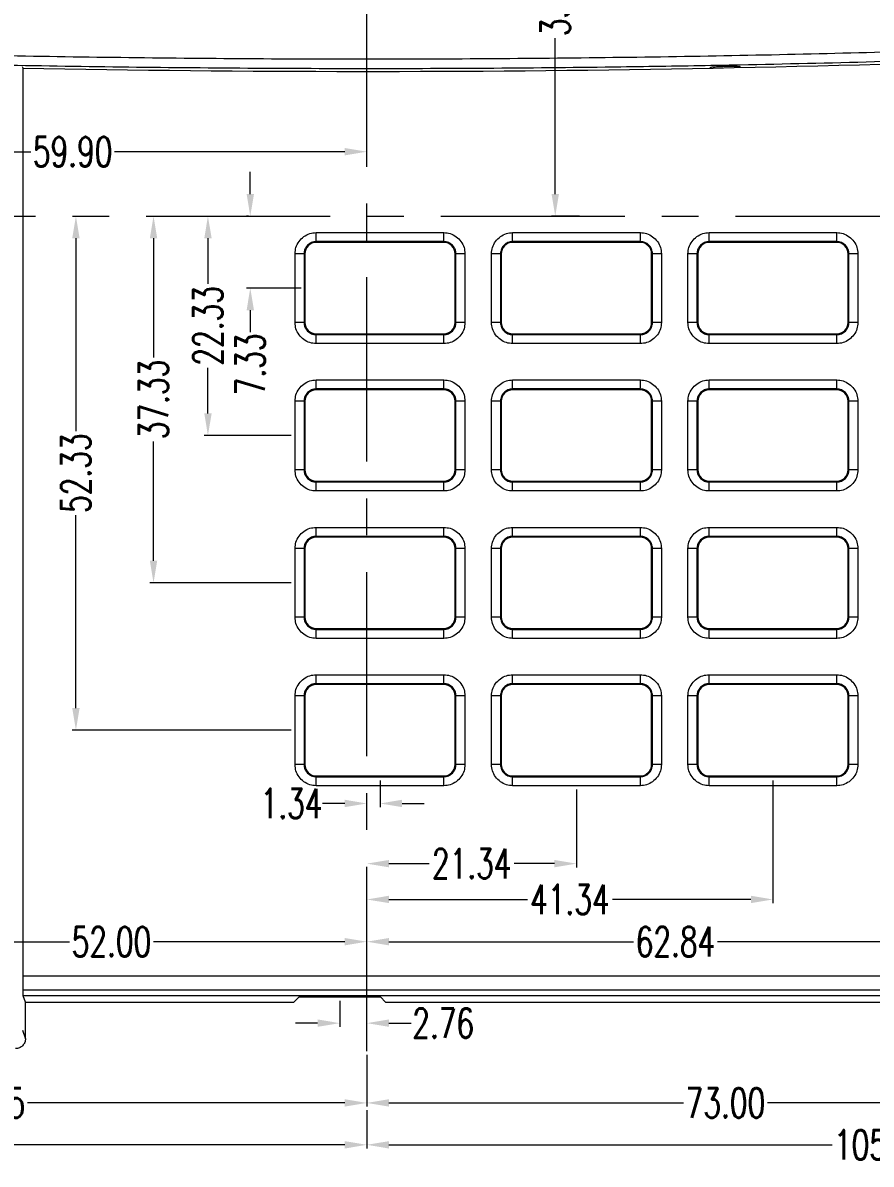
# Model space of a CAD drawing. Header units: millimetres. Extents: x 8061 to 9633, y -505 to -163.
# Drawn here: x 9485.3 to 9571.7, y -432.8 to -316.6 of the extents above; entities that cross this region are included whole.
import ezdxf

# ---------------------------------------------------------------- set-up
doc = ezdxf.new("R2010")
doc.units = ezdxf.units.MM
doc.linetypes.add('CENTER', pattern=[0.6, 0.375, -0.075, 0.075, -0.075])
doc.layers.get('Defpoints').update_dxf_attribs({"linetype": 'CONTINUOUS'})
doc.layers.add('dim', color=82, linetype='CONTINUOUS', lineweight=9)
doc.layers.add('part', color=7, linetype='CONTINUOUS', lineweight=20)
doc.styles.get("Standard").update_dxf_attribs({"font": 'romans.shx', "width": 0.7})
doc.dimstyles.new('03', dxfattribs={"dimscale": 0.75, "dimtxt": 4, "dimasz": 3, "dimexe": 0.5, "dimexo": 0.5, "dimgap": 0.09, "dimtad": 0, "dimzin": 0, "dimdsep": 46, "dimtxsty": 'Standard', "dimcen": 0, "dimclrd": 256, "dimclre": 256, "dimclrt": 6, "dimazin": 2, "dimtp": 0.01, "dimtm": 0.01, "dimtfac": 1, "dimtofl": 0, "dimtmove": 0, "dimatfit": 0, "dimfxl": 1, "dimtolj": 1, "dimtzin": 0, "dimlwd": -1, "dimlwe": -1, "dimarcsym": 0})

# ---------------------------------------------------------------- blocks, each defined once
blk = doc.blocks.new('*D534')
at = {"layer": 'Defpoints', "color": 0}
for p in [(42300.2, -12969.78), (42304.52, -12969.78), (42303.04, -13002.78)]:
    blk.add_point(p, dxfattribs=at)
at = {"layer": 'dim'}
for p, q in [((42304.14, -12969.78), (42299.82, -12969.78)), ((42300.2, -12972.03), (42300.2, -12976.13)), ((42300.2, -13000.53), (42300.2, -12984.66)), ((42302.67, -13002.78), (42299.82, -13002.78))]:
    blk.add_line(p, q, dxfattribs=at)
for points in [[(42299.82, -12972.03), (42300.57, -12972.03), (42300.2, -12969.78)], [(42299.82, -13000.53), (42300.57, -13000.53), (42300.2, -13002.78)]]:
    blk.add_solid(points, dxfattribs=at)
at = {"layer": 'dim', "color": 6, "insert": (42300.2, -12980.4), "char_height": 3, "attachment_point": 5, "rotation": 90}
blk.add_mtext('\\A1;33.00', dxfattribs=at)
blk = doc.blocks.new('*D538')
at = {"layer": 'Defpoints', "color": 0}
for p in [(42281.02, -12996.22), (42281.02, -12996.22), (42221.12, -13005.48)]:
    blk.add_point(p, dxfattribs=at)
at = {"layer": 'dim'}
for p, q in [((42221.12, -13005.1), (42221.12, -12995.84)), ((42223.37, -12996.22), (42246.8, -12996.22)), ((42278.77, -12996.22), (42255.34, -12996.22))]:
    blk.add_line(p, q, dxfattribs=at)
for points in [[(42223.37, -12995.84), (42223.37, -12996.59), (42221.12, -12996.22)], [(42278.77, -12995.84), (42278.77, -12996.59), (42281.02, -12996.22)]]:
    blk.add_solid(points, dxfattribs=at)
at = {"layer": 'dim', "color": 6, "insert": (42251.07, -12996.22), "char_height": 3, "attachment_point": 5}
blk.add_mtext('\\A1;59.90', dxfattribs=at)
blk = doc.blocks.new('*D543')
at = {"layer": 'Defpoints', "color": 0}
for p in [(42203.37, -13078.35), (42281.02, -13087.75), (42281.02, -13093.04)]:
    blk.add_point(p, dxfattribs=at)
at = {"layer": 'dim'}
for p, q in [((42203.37, -13078.72), (42203.37, -13093.41)), ((42281.02, -13088.13), (42281.02, -13093.41)), ((42205.62, -13093.04), (42237.93, -13093.04)), ((42278.77, -13093.04), (42246.46, -13093.04))]:
    blk.add_line(p, q, dxfattribs=at)
for points in [[(42205.62, -13092.66), (42205.62, -13093.41), (42203.37, -13093.04)], [(42278.77, -13092.66), (42278.77, -13093.41), (42281.02, -13093.04)]]:
    blk.add_solid(points, dxfattribs=at)
at = {"layer": 'dim', "color": 6, "insert": (42242.2, -13093.04), "char_height": 3, "attachment_point": 5}
blk.add_mtext('\\A1;77.65', dxfattribs=at)
blk = doc.blocks.new('*D544')
at = {"layer": 'Defpoints', "color": 0}
for p in [(42176.02, -13086.51), (42281.02, -13093.41), (42281.02, -13097.3)]:
    blk.add_point(p, dxfattribs=at)
at = {"layer": 'dim'}
for p, q in [((42176.02, -13086.89), (42176.02, -13097.68)), ((42281.02, -13093.79), (42281.02, -13097.68)), ((42178.27, -13097.3), (42223.4, -13097.3)), ((42278.77, -13097.3), (42233.64, -13097.3))]:
    blk.add_line(p, q, dxfattribs=at)
for points in [[(42178.27, -13096.93), (42178.27, -13097.68), (42176.02, -13097.3)], [(42278.77, -13096.93), (42278.77, -13097.68), (42281.02, -13097.3)]]:
    blk.add_solid(points, dxfattribs=at)
at = {"layer": 'dim', "color": 6, "insert": (42228.52, -13097.3), "char_height": 3, "attachment_point": 5}
blk.add_mtext('\\A1;105.00', dxfattribs=at)
blk = doc.blocks.new('*D545')
at = {"layer": 'Defpoints', "color": 0}
for p in [(42386.02, -13081.78), (42281.02, -13097.3), (42281.02, -13097.3)]:
    blk.add_point(p, dxfattribs=at)
at = {"layer": 'dim'}
for p, q in [((42386.02, -13082.15), (42386.02, -13097.68)), ((42283.27, -13097.3), (42328.4, -13097.3)), ((42383.77, -13097.3), (42338.64, -13097.3))]:
    blk.add_line(p, q, dxfattribs=at)
for points in [[(42283.27, -13096.93), (42283.27, -13097.68), (42281.02, -13097.3)], [(42383.77, -13096.93), (42383.77, -13097.68), (42386.02, -13097.3)]]:
    blk.add_solid(points, dxfattribs=at)
at = {"layer": 'dim', "color": 6, "insert": (42333.52, -13097.3), "char_height": 3, "attachment_point": 5}
blk.add_mtext('\\A1;105.00', dxfattribs=at)
blk = doc.blocks.new('*D548')
at = {"layer": 'Defpoints', "color": 0}
for p in [(42282.36, -13059.84), (42281.02, -13062.56), (42281.02, -13062.56)]:
    blk.add_point(p, dxfattribs=at)
at = {"layer": 'dim'}
for p, q in [((42282.36, -13060.21), (42282.36, -13062.93)), ((42278.77, -13062.56), (42276.52, -13062.56)), ((42284.61, -13062.56), (42286.86, -13062.56))]:
    blk.add_line(p, q, dxfattribs=at)
for points in [[(42278.77, -13062.18), (42278.77, -13062.93), (42281.02, -13062.56)], [(42284.61, -13062.18), (42284.61, -13062.93), (42282.36, -13062.56)]]:
    blk.add_solid(points, dxfattribs=at)
at = {"layer": 'dim', "color": 6, "insert": (42273.35, -13062.56), "char_height": 3, "attachment_point": 5}
blk.add_mtext('\\A1;1.34', dxfattribs=at)
blk = doc.blocks.new('*D549')
at = {"layer": 'Defpoints', "color": 0}
for p in [(42302.36, -13060.75), (42281.02, -13068.68), (42281.02, -13068.68)]:
    blk.add_point(p, dxfattribs=at)
at = {"layer": 'dim'}
for p, q in [((42302.36, -13061.13), (42302.36, -13069.06)), ((42283.27, -13068.68), (42287.37, -13068.68)), ((42300.11, -13068.68), (42296.01, -13068.68))]:
    blk.add_line(p, q, dxfattribs=at)
for points in [[(42283.27, -13068.31), (42283.27, -13069.06), (42281.02, -13068.68)], [(42300.11, -13068.31), (42300.11, -13069.06), (42302.36, -13068.68)]]:
    blk.add_solid(points, dxfattribs=at)
at = {"layer": 'dim', "color": 6, "insert": (42291.69, -13068.68), "char_height": 3, "attachment_point": 5}
blk.add_mtext('\\A1;21.34', dxfattribs=at)
blk = doc.blocks.new('*D550')
at = {"layer": 'Defpoints', "color": 0}
for p in [(42322.36, -13059.84), (42281.02, -13072.33), (42281.02, -13072.33)]:
    blk.add_point(p, dxfattribs=at)
at = {"layer": 'dim'}
for p, q in [((42322.36, -13060.21), (42322.36, -13072.7)), ((42283.27, -13072.33), (42297.37, -13072.33)), ((42320.11, -13072.33), (42306.01, -13072.33))]:
    blk.add_line(p, q, dxfattribs=at)
for points in [[(42283.27, -13071.95), (42283.27, -13072.7), (42281.02, -13072.33)], [(42320.11, -13071.95), (42320.11, -13072.7), (42322.36, -13072.33)]]:
    blk.add_solid(points, dxfattribs=at)
at = {"layer": 'dim', "color": 6, "insert": (42301.69, -13072.33), "char_height": 3, "attachment_point": 5}
blk.add_mtext('\\A1;41.34', dxfattribs=at)
blk = doc.blocks.new('*D551')
at = {"layer": 'Defpoints', "color": 0}
for p in [(42343.86, -13060.75), (42281.02, -13076.63), (42281.02, -13076.63)]:
    blk.add_point(p, dxfattribs=at)
at = {"layer": 'dim'}
for p, q in [((42343.86, -13061.13), (42343.86, -13077)), ((42283.27, -13076.63), (42308.17, -13076.63)), ((42341.61, -13076.63), (42316.71, -13076.63))]:
    blk.add_line(p, q, dxfattribs=at)
for points in [[(42283.27, -13076.25), (42283.27, -13077), (42281.02, -13076.63)], [(42341.61, -13076.25), (42341.61, -13077), (42343.86, -13076.63)]]:
    blk.add_solid(points, dxfattribs=at)
at = {"layer": 'dim', "color": 6, "insert": (42312.44, -13076.63), "char_height": 3, "attachment_point": 5}
blk.add_mtext('\\A1;62.84', dxfattribs=at)
blk = doc.blocks.new('*D552')
at = {"layer": 'Defpoints', "color": 0}
for p in [(42269.15, -13002.78), (42269.34, -13002.78), (42274.71, -13010.1)]:
    blk.add_point(p, dxfattribs=at)
at = {"layer": 'dim'}
for p, q in [((42269.15, -13000.53), (42269.15, -12998.28)), ((42268.96, -13002.78), (42268.78, -13002.78)), ((42274.33, -13010.1), (42268.78, -13010.1)), ((42269.15, -13012.35), (42269.15, -13014.6))]:
    blk.add_line(p, q, dxfattribs=at)
for points in [[(42268.78, -13000.53), (42269.53, -13000.53), (42269.15, -13002.78)], [(42268.78, -13012.35), (42269.53, -13012.35), (42269.15, -13010.1)]]:
    blk.add_solid(points, dxfattribs=at)
at = {"layer": 'dim', "color": 6, "insert": (42269.15, -13017.87), "char_height": 3, "attachment_point": 5, "rotation": 90}
blk.add_mtext('\\A1;7.33', dxfattribs=at)
blk = doc.blocks.new('*D553')
at = {"layer": 'Defpoints', "color": 0}
for p in [(42264.84, -13002.78), (42264.84, -13002.78), (42273.71, -13025.1)]:
    blk.add_point(p, dxfattribs=at)
at = {"layer": 'dim'}
for p, q in [((42264.84, -13005.03), (42264.84, -13009.67)), ((42264.84, -13022.85), (42264.84, -13018.21)), ((42273.33, -13025.1), (42264.47, -13025.1))]:
    blk.add_line(p, q, dxfattribs=at)
for points in [[(42264.47, -13005.03), (42265.22, -13005.03), (42264.84, -13002.78)], [(42264.47, -13022.85), (42265.22, -13022.85), (42264.84, -13025.1)]]:
    blk.add_solid(points, dxfattribs=at)
at = {"layer": 'dim', "color": 6, "insert": (42264.84, -13013.94), "char_height": 3, "attachment_point": 5, "rotation": 90}
blk.add_mtext('\\A1;22.33', dxfattribs=at)
blk = doc.blocks.new('*D554')
at = {"layer": 'Defpoints', "color": 0}
for p in [(42259.3, -13002.78), (42259.3, -13002.78), (42273.71, -13040.1)]:
    blk.add_point(p, dxfattribs=at)
at = {"layer": 'dim'}
for p, q in [((42259.3, -13005.03), (42259.3, -13017.17)), ((42259.3, -13037.85), (42259.3, -13025.71)), ((42273.33, -13040.1), (42258.93, -13040.1))]:
    blk.add_line(p, q, dxfattribs=at)
for points in [[(42258.93, -13005.03), (42259.68, -13005.03), (42259.3, -13002.78)], [(42258.93, -13037.85), (42259.68, -13037.85), (42259.3, -13040.1)]]:
    blk.add_solid(points, dxfattribs=at)
at = {"layer": 'dim', "color": 6, "insert": (42259.3, -13021.44), "char_height": 3, "attachment_point": 5, "rotation": 90}
blk.add_mtext('\\A1;37.33', dxfattribs=at)
blk = doc.blocks.new('*D555')
at = {"layer": 'Defpoints', "color": 0}
for p in [(42251.4, -13002.78), (42251.4, -13002.78), (42273.71, -13055.1)]:
    blk.add_point(p, dxfattribs=at)
at = {"layer": 'dim'}
for p, q in [((42251.4, -13005.03), (42251.4, -13024.67)), ((42251.4, -13052.85), (42251.4, -13033.21)), ((42273.33, -13055.1), (42251.03, -13055.1))]:
    blk.add_line(p, q, dxfattribs=at)
for points in [[(42251.03, -13005.03), (42251.78, -13005.03), (42251.4, -13002.78)], [(42251.03, -13052.85), (42251.78, -13052.85), (42251.4, -13055.1)]]:
    blk.add_solid(points, dxfattribs=at)
at = {"layer": 'dim', "color": 6, "insert": (42251.4, -13028.94), "char_height": 3, "attachment_point": 5, "rotation": 90}
blk.add_mtext('\\A1;52.33', dxfattribs=at)
blk = doc.blocks.new('*D560')
at = {"layer": 'Defpoints', "color": 0}
for p in [(42281.02, -12922.78), (42391.07, -13002.78), (42391.07, -13002.78)]:
    blk.add_point(p, dxfattribs=at)
at = {"layer": 'dim'}
for p, q in [((42281.39, -12922.78), (42391.44, -12922.78)), ((42391.07, -12925.03), (42391.07, -12958.51)), ((42391.07, -13000.53), (42391.07, -12967.05))]:
    blk.add_line(p, q, dxfattribs=at)
for points in [[(42390.69, -12925.03), (42391.44, -12925.03), (42391.07, -12922.78)], [(42390.69, -13000.53), (42391.44, -13000.53), (42391.07, -13002.78)]]:
    blk.add_solid(points, dxfattribs=at)
at = {"layer": 'dim', "color": 6, "insert": (42391.07, -12962.78), "char_height": 3, "attachment_point": 5, "rotation": 90}
blk.add_mtext('\\A1;80.00', dxfattribs=at)
blk = doc.blocks.new('*D563')
at = {"layer": 'Defpoints', "color": 0}
for p in [(42229.02, -13069.53), (42281.02, -13076.63), (42281.02, -13076.63)]:
    blk.add_point(p, dxfattribs=at)
at = {"layer": 'dim'}
for p, q in [((42229.02, -13069.9), (42229.02, -13077)), ((42231.27, -13076.63), (42250.75, -13076.63)), ((42278.77, -13076.63), (42259.29, -13076.63))]:
    blk.add_line(p, q, dxfattribs=at)
for points in [[(42231.27, -13076.25), (42231.27, -13077), (42229.02, -13076.63)], [(42278.77, -13076.25), (42278.77, -13077), (42281.02, -13076.63)]]:
    blk.add_solid(points, dxfattribs=at)
at = {"layer": 'dim', "color": 6, "insert": (42255.02, -13076.63), "char_height": 3, "attachment_point": 5}
blk.add_mtext('\\A1;52.00', dxfattribs=at)
blk = doc.blocks.new('*D568')
at = {"layer": 'Defpoints', "color": 0}
for p in [(42278.26, -13082.25), (42281.02, -13084.92), (42281.02, -13084.92)]:
    blk.add_point(p, dxfattribs=at)
at = {"layer": 'dim'}
for p, q in [((42278.26, -13082.63), (42278.26, -13085.29)), ((42276.01, -13084.92), (42273.76, -13084.92)), ((42283.27, -13084.92), (42285.52, -13084.92))]:
    blk.add_line(p, q, dxfattribs=at)
for points in [[(42276.01, -13084.54), (42276.01, -13085.29), (42278.26, -13084.92)], [(42283.27, -13084.54), (42283.27, -13085.29), (42281.02, -13084.92)]]:
    blk.add_solid(points, dxfattribs=at)
at = {"layer": 'dim', "color": 6, "insert": (42288.79, -13084.92), "char_height": 3, "attachment_point": 5}
blk.add_mtext('\\A1;2.76', dxfattribs=at)
blk = doc.blocks.new('*D569')
at = {"layer": 'Defpoints', "color": 0}
for p in [(42354.02, -13082.25), (42281.02, -13093.04), (42281.02, -13093.04)]:
    blk.add_point(p, dxfattribs=at)
at = {"layer": 'dim'}
for p, q in [((42354.02, -13082.63), (42354.02, -13093.41)), ((42283.27, -13093.04), (42313.25, -13093.04)), ((42351.77, -13093.04), (42321.79, -13093.04))]:
    blk.add_line(p, q, dxfattribs=at)
for points in [[(42283.27, -13092.66), (42283.27, -13093.41), (42281.02, -13093.04)], [(42351.77, -13092.66), (42351.77, -13093.41), (42354.02, -13093.04)]]:
    blk.add_solid(points, dxfattribs=at)
at = {"layer": 'dim', "color": 6, "insert": (42317.52, -13093.04), "char_height": 3, "attachment_point": 5}
blk.add_mtext('\\A1;73.00', dxfattribs=at)

msp = doc.modelspace()

# ---------------------------------------------------------------- linework, layer by layer
at = {"layer": 'part', "color": 1, "linetype": 'CENTER', "ltscale": 50}
for p, q in [((9520.32, -421.237), (9520.32, -251.287)), ((9407.845, -336.262), (9632.795, -336.262))]:
    msp.add_line(p, q, dxfattribs=at)
at = {"layer": 'part', "color": 7, "linetype": 'Continuous'}
for p, q in [((9485.32, -321.195), (9485.275, -321.059)), ((9485.32, -413.578), (9485.32, -321.195)), ((9555.24, -321.196), (9555.322, -321.112)), ((9558.318, -321.052), (9558.401, -321.133)), ((9515.156, -337.937), (9528.159, -337.937)), ((9535.156, -337.937), (9548.159, -337.937)), ((9555.156, -337.937), (9568.159, -337.937)), ((9515.157, -338.937), (9515.157, -338.854)), ((9528.158, -338.854), (9515.157, -338.854)), ((9528.158, -338.937), (9515.158, -338.937)), ((9528.158, -338.854), (9528.158, -338.937)), ((9548.158, -338.854), (9535.157, -338.854)), ((9535.157, -338.937), (9535.157, -338.854)), ((9548.158, -338.937), (9535.158, -338.937)), ((9548.158, -338.854), (9548.158, -338.937)), ((9568.158, -338.854), (9555.157, -338.854)), ((9555.157, -338.937), (9555.157, -338.854)), ((9568.158, -338.937), (9555.158, -338.937)), ((9568.158, -338.854), (9568.158, -338.937)), ((9513.008, -347.088), (9513.008, -340.085)), ((9513.925, -340.086), (9513.925, -347.087)), ((9513.925, -340.086), (9514.008, -340.087)), ((9514.008, -340.087), (9514.008, -347.087)), ((9529.308, -340.086), (9529.391, -340.086)), ((9529.308, -347.087), (9529.308, -340.087)), ((9529.391, -347.087), (9529.391, -340.086)), ((9530.308, -340.085), (9530.308, -347.088)), ((9533.008, -347.088), (9533.008, -340.085)), ((9533.925, -340.086), (9534.008, -340.087)), ((9533.925, -340.086), (9533.925, -347.087)), ((9534.008, -340.087), (9534.008, -347.087)), ((9549.308, -340.086), (9549.391, -340.086)), ((9549.308, -347.087), (9549.308, -340.087)), ((9549.391, -347.087), (9549.391, -340.086)), ((9550.308, -340.085), (9550.308, -347.088)), ((9553.008, -347.088), (9553.008, -340.085)), ((9553.925, -340.086), (9554.008, -340.087)), ((9553.925, -340.086), (9553.925, -347.087)), ((9554.008, -340.087), (9554.008, -347.087)), ((9569.308, -340.086), (9569.391, -340.086)), ((9569.308, -347.087), (9569.308, -340.087)), ((9569.391, -347.087), (9569.391, -340.086)), ((9570.308, -340.085), (9570.308, -347.088)), ((9514.008, -347.087), (9513.925, -347.087)), ((9529.391, -347.087), (9529.308, -347.087)), ((9534.008, -347.087), (9533.925, -347.087)), ((9549.391, -347.087), (9549.308, -347.087)), ((9554.008, -347.087), (9553.925, -347.087)), ((9569.391, -347.087), (9569.308, -347.087)), ((9515.157, -348.32), (9515.158, -348.237)), ((9515.157, -348.32), (9528.159, -348.32)), ((9515.158, -348.237), (9528.158, -348.237)), ((9528.158, -348.237), (9528.159, -348.32)), ((9535.157, -348.32), (9535.158, -348.237)), ((9535.157, -348.32), (9548.159, -348.32)), ((9535.158, -348.237), (9548.158, -348.237)), ((9548.158, -348.237), (9548.159, -348.32)), ((9555.157, -348.32), (9555.158, -348.237)), ((9555.157, -348.32), (9568.159, -348.32)), ((9555.158, -348.237), (9568.158, -348.237)), ((9568.158, -348.237), (9568.159, -348.32)), ((9528.159, -349.237), (9515.156, -349.237)), ((9548.159, -349.237), (9535.156, -349.237)), ((9568.159, -349.237), (9555.156, -349.237)), ((9515.156, -352.937), (9528.159, -352.937)), ((9535.156, -352.937), (9548.159, -352.937)), ((9555.156, -352.937), (9568.159, -352.937)), ((9528.158, -353.854), (9515.157, -353.854)), ((9515.157, -353.937), (9515.157, -353.854)), ((9528.158, -353.937), (9515.158, -353.937)), ((9528.158, -353.854), (9528.158, -353.937)), ((9548.158, -353.854), (9535.157, -353.854)), ((9535.157, -353.937), (9535.157, -353.854)), ((9548.158, -353.937), (9535.158, -353.937)), ((9548.158, -353.854), (9548.158, -353.937)), ((9568.158, -353.854), (9555.157, -353.854)), ((9555.157, -353.937), (9555.157, -353.854)), ((9568.158, -353.937), (9555.158, -353.937)), ((9568.158, -353.854), (9568.158, -353.937)), ((9513.008, -362.088), (9513.008, -355.085)), ((9513.925, -355.086), (9514.008, -355.087)), ((9513.925, -355.086), (9513.925, -362.087)), ((9514.008, -355.087), (9514.008, -362.087)), ((9529.308, -355.086), (9529.391, -355.086)), ((9529.308, -362.087), (9529.308, -355.087)), ((9529.391, -362.087), (9529.391, -355.086)), ((9530.308, -355.085), (9530.308, -362.088)), ((9533.008, -362.088), (9533.008, -355.085)), ((9533.925, -355.086), (9534.008, -355.087)), ((9533.925, -355.086), (9533.925, -362.087)), ((9534.008, -355.087), (9534.008, -362.087)), ((9549.308, -355.086), (9549.391, -355.086)), ((9549.308, -362.087), (9549.308, -355.087)), ((9549.391, -362.087), (9549.391, -355.086)), ((9550.308, -355.085), (9550.308, -362.088)), ((9553.008, -362.088), (9553.008, -355.085)), ((9553.925, -355.086), (9554.008, -355.087)), ((9553.925, -355.086), (9553.925, -362.087)), ((9554.008, -355.087), (9554.008, -362.087)), ((9569.308, -355.086), (9569.391, -355.086)), ((9569.308, -362.087), (9569.308, -355.087)), ((9569.391, -362.087), (9569.391, -355.086)), ((9570.308, -355.085), (9570.308, -362.088)), ((9514.008, -362.087), (9513.925, -362.087)), ((9529.391, -362.087), (9529.308, -362.087)), ((9534.008, -362.087), (9533.925, -362.087)), ((9549.391, -362.087), (9549.308, -362.087)), ((9554.008, -362.087), (9553.925, -362.087)), ((9569.391, -362.087), (9569.308, -362.087)), ((9515.157, -363.32), (9515.158, -363.237)), ((9515.157, -363.32), (9528.159, -363.32)), ((9515.158, -363.237), (9528.158, -363.237)), ((9528.158, -363.237), (9528.159, -363.32)), ((9535.157, -363.32), (9535.158, -363.237)), ((9535.157, -363.32), (9548.159, -363.32)), ((9535.158, -363.237), (9548.158, -363.237)), ((9548.158, -363.237), (9548.159, -363.32)), ((9555.157, -363.32), (9555.158, -363.237)), ((9555.157, -363.32), (9568.159, -363.32)), ((9555.158, -363.237), (9568.158, -363.237)), ((9568.158, -363.237), (9568.159, -363.32)), ((9528.159, -364.237), (9515.156, -364.237)), ((9548.159, -364.237), (9535.156, -364.237)), ((9568.159, -364.237), (9555.156, -364.237)), ((9515.156, -367.937), (9528.159, -367.937)), ((9535.156, -367.937), (9548.159, -367.937)), ((9555.156, -367.937), (9568.159, -367.937)), ((9528.158, -368.854), (9515.157, -368.854)), ((9515.157, -368.937), (9515.157, -368.854)), ((9528.158, -368.937), (9515.158, -368.937)), ((9528.158, -368.854), (9528.158, -368.937)), ((9548.158, -368.854), (9535.157, -368.854)), ((9535.157, -368.937), (9535.157, -368.854)), ((9548.158, -368.937), (9535.158, -368.937)), ((9548.158, -368.854), (9548.158, -368.937)), ((9568.158, -368.854), (9555.157, -368.854)), ((9555.157, -368.937), (9555.157, -368.854)), ((9568.158, -368.937), (9555.158, -368.937)), ((9568.158, -368.854), (9568.158, -368.937)), ((9513.008, -377.088), (9513.008, -370.085)), ((9513.925, -370.086), (9514.008, -370.087)), ((9513.925, -370.086), (9513.925, -377.087)), ((9514.008, -370.087), (9514.008, -377.087)), ((9529.308, -370.086), (9529.391, -370.086)), ((9529.308, -377.087), (9529.308, -370.087)), ((9529.391, -377.087), (9529.391, -370.086)), ((9530.308, -370.085), (9530.308, -377.088)), ((9533.008, -377.088), (9533.008, -370.085)), ((9533.925, -370.086), (9534.008, -370.087)), ((9533.925, -370.086), (9533.925, -377.087)), ((9534.008, -370.087), (9534.008, -377.087)), ((9549.308, -370.086), (9549.391, -370.086)), ((9549.308, -377.087), (9549.308, -370.087)), ((9549.391, -377.087), (9549.391, -370.086)), ((9550.308, -370.085), (9550.308, -377.088)), ((9553.008, -377.088), (9553.008, -370.085)), ((9553.925, -370.086), (9554.008, -370.087)), ((9553.925, -370.086), (9553.925, -377.087)), ((9554.008, -370.087), (9554.008, -377.087)), ((9569.308, -370.086), (9569.391, -370.086)), ((9569.308, -377.087), (9569.308, -370.087)), ((9569.391, -377.087), (9569.391, -370.086)), ((9570.308, -370.085), (9570.308, -377.088)), ((9514.008, -377.087), (9513.925, -377.087)), ((9529.391, -377.087), (9529.308, -377.087)), ((9534.008, -377.087), (9533.925, -377.087)), ((9549.391, -377.087), (9549.308, -377.087)), ((9554.008, -377.087), (9553.925, -377.087)), ((9569.391, -377.087), (9569.308, -377.087)), ((9515.157, -378.32), (9515.158, -378.237)), ((9515.157, -378.32), (9528.159, -378.32)), ((9515.158, -378.237), (9528.158, -378.237)), ((9528.158, -378.237), (9528.159, -378.32)), ((9535.157, -378.32), (9535.158, -378.237)), ((9535.157, -378.32), (9548.159, -378.32)), ((9535.158, -378.237), (9548.158, -378.237)), ((9548.158, -378.237), (9548.159, -378.32)), ((9555.157, -378.32), (9555.158, -378.237)), ((9555.157, -378.32), (9568.159, -378.32)), ((9555.158, -378.237), (9568.158, -378.237)), ((9568.158, -378.237), (9568.159, -378.32)), ((9528.159, -379.237), (9515.156, -379.237)), ((9548.159, -379.237), (9535.156, -379.237)), ((9568.159, -379.237), (9555.156, -379.237)), ((9515.156, -382.937), (9528.159, -382.937)), ((9535.156, -382.937), (9548.159, -382.937)), ((9555.156, -382.937), (9568.159, -382.937)), ((9528.158, -383.854), (9515.157, -383.854)), ((9515.157, -383.937), (9515.157, -383.854)), ((9528.158, -383.937), (9515.158, -383.937)), ((9528.158, -383.854), (9528.158, -383.937)), ((9548.158, -383.854), (9535.157, -383.854)), ((9535.157, -383.937), (9535.157, -383.854)), ((9548.158, -383.937), (9535.158, -383.937)), ((9548.158, -383.854), (9548.158, -383.937)), ((9568.158, -383.854), (9555.157, -383.854)), ((9555.157, -383.937), (9555.157, -383.854)), ((9568.158, -383.937), (9555.158, -383.937)), ((9568.158, -383.854), (9568.158, -383.937)), ((9513.008, -392.088), (9513.008, -385.085)), ((9513.925, -385.086), (9514.008, -385.087)), ((9513.925, -385.086), (9513.925, -392.087)), ((9514.008, -385.087), (9514.008, -392.087)), ((9529.308, -385.086), (9529.391, -385.086)), ((9529.308, -392.087), (9529.308, -385.087)), ((9529.391, -392.087), (9529.391, -385.086)), ((9530.308, -385.085), (9530.308, -392.088)), ((9533.008, -392.088), (9533.008, -385.085)), ((9533.925, -385.086), (9534.008, -385.087)), ((9533.925, -385.086), (9533.925, -392.087)), ((9534.008, -385.087), (9534.008, -392.087)), ((9549.308, -385.086), (9549.391, -385.086)), ((9549.308, -392.087), (9549.308, -385.087)), ((9549.391, -392.087), (9549.391, -385.086)), ((9550.308, -385.085), (9550.308, -392.088)), ((9553.008, -392.088), (9553.008, -385.085)), ((9553.925, -385.086), (9554.008, -385.087)), ((9553.925, -385.086), (9553.925, -392.087)), ((9554.008, -385.087), (9554.008, -392.087)), ((9569.308, -385.086), (9569.391, -385.086)), ((9569.308, -392.087), (9569.308, -385.087)), ((9569.391, -392.087), (9569.391, -385.086)), ((9570.308, -385.085), (9570.308, -392.088)), ((9514.008, -392.087), (9513.925, -392.087)), ((9529.391, -392.087), (9529.308, -392.087)), ((9534.008, -392.087), (9533.925, -392.087)), ((9549.391, -392.087), (9549.308, -392.087)), ((9554.008, -392.087), (9553.925, -392.087)), ((9569.391, -392.087), (9569.308, -392.087)), ((9515.157, -393.32), (9515.158, -393.237)), ((9515.157, -393.32), (9528.159, -393.32)), ((9515.158, -393.237), (9528.158, -393.237)), ((9528.158, -393.237), (9528.159, -393.32)), ((9535.157, -393.32), (9535.158, -393.237)), ((9535.157, -393.32), (9548.159, -393.32)), ((9535.158, -393.237), (9548.158, -393.237)), ((9548.158, -393.237), (9548.159, -393.32)), ((9555.157, -393.32), (9555.158, -393.237)), ((9555.157, -393.32), (9568.159, -393.32)), ((9555.158, -393.237), (9568.158, -393.237)), ((9568.158, -393.237), (9568.159, -393.32)), ((9528.159, -394.237), (9515.156, -394.237)), ((9548.159, -394.237), (9535.156, -394.237)), ((9568.159, -394.237), (9555.156, -394.237)), ((9485.331, -415.015), (9485.32, -413.578)), ((9485.321, -413.578), (9623.636, -413.578)), ((9485.326, -415.017), (9623.667, -415.017)), ((9623.667, -415.607), (9485.346, -415.607)), ((9485.565, -416.262), (9485.346, -415.607)), ((9513.42, -415.737), (9512.896, -416.262)), ((9513.42, -415.737), (9521.709, -415.737)), ((9522.233, -416.262), (9521.709, -415.737)), ((9485.565, -416.262), (9512.896, -416.262)), ((9485.565, -419.991), (9485.565, -416.262)), ((9522.233, -416.262), (9588.651, -416.262)), ((9485.275, -419.126), (9485.565, -419.991))]:
    msp.add_line(p, q, dxfattribs=at)
for centre, radius, start, end in [((9520.32, 1516.738), 1838.266, 268.909041, 273.156448), ((9515.158, -340.087), 1.15, 90, 180), ((9528.158, -340.087), 1.15, 0, 90), ((9535.158, -340.087), 1.15, 90, 180), ((9548.158, -340.087), 1.15, 0, 90), ((9555.158, -340.087), 1.15, 90, 180), ((9568.158, -340.087), 1.15, 0, 90), ((9515.158, -347.087), 1.15, 180, 270), ((9528.158, -347.087), 1.15, 270, 0), ((9535.158, -347.087), 1.15, 180, 270), ((9548.158, -347.087), 1.15, 270, 0), ((9555.158, -347.087), 1.15, 180, 270), ((9568.158, -347.087), 1.15, 270, 0), ((9515.158, -355.087), 1.15, 90, 180), ((9528.158, -355.087), 1.15, 0, 90), ((9535.158, -355.087), 1.15, 90, 180), ((9548.158, -355.087), 1.15, 0, 90), ((9555.158, -355.087), 1.15, 90, 180), ((9568.158, -355.087), 1.15, 0, 90), ((9515.158, -362.087), 1.15, 180, 270), ((9528.158, -362.087), 1.15, 270, 0), ((9535.158, -362.087), 1.15, 180, 270), ((9548.158, -362.087), 1.15, 270, 0), ((9555.158, -362.087), 1.15, 180, 270), ((9568.158, -362.087), 1.15, 270, 0), ((9515.158, -370.087), 1.15, 90, 180), ((9528.158, -370.087), 1.15, 0, 90), ((9535.158, -370.087), 1.15, 90, 180), ((9548.158, -370.087), 1.15, 0, 90), ((9555.158, -370.087), 1.15, 90, 180), ((9568.158, -370.087), 1.15, 0, 90), ((9515.158, -377.087), 1.15, 180, 270), ((9528.158, -377.087), 1.15, 270, 0), ((9535.158, -377.087), 1.15, 180, 270), ((9548.158, -377.087), 1.15, 270, 0), ((9555.158, -377.087), 1.15, 180, 270), ((9568.158, -377.087), 1.15, 270, 0), ((9515.158, -385.087), 1.15, 90, 180), ((9528.158, -385.087), 1.15, 0, 90), ((9535.158, -385.087), 1.15, 90, 180), ((9548.158, -385.087), 1.15, 0, 90), ((9555.158, -385.087), 1.15, 90, 180), ((9568.158, -385.087), 1.15, 0, 90), ((9515.158, -392.087), 1.15, 180, 270), ((9528.158, -392.087), 1.15, 270, 0), ((9535.158, -392.087), 1.15, 180, 270), ((9548.158, -392.087), 1.15, 270, 0), ((9555.158, -392.087), 1.15, 180, 270), ((9568.158, -392.087), 1.15, 270, 0)]:
    msp.add_arc(centre, radius, start, end, dxfattribs=at)
for points in [[(9417.122, -317.507), (9468.635, -319.568), (9494.456, -320.085), (9520.32, -320.258), (9546.184, -320.085), (9572.005, -319.568), (9623.519, -317.507)], [(9555.321, -320.942), (9546.184, -321.085), (9520.32, -321.258), (9494.456, -321.085), (9468.635, -320.568), (9417.12, -318.505)], [(9623.521, -318.505), (9572.006, -320.568), (9558.317, -320.885)], [(9558.317, -320.885), (9555.321, -320.942)], [(9555.322, -321.112), (9555.458, -321.08), (9555.788, -321.05), (9556.265, -321.025), (9556.821, -321.008), (9557.376, -321.003), (9557.853, -321.009), (9558.182, -321.026), (9558.318, -321.052)], [(9513.008, -340.085), (9513.105, -339.449), (9513.42, -338.842), (9513.914, -338.349), (9514.521, -338.035), (9515.156, -337.937)], [(9515.157, -338.854), (9515.156, -338.547), (9515.156, -338.242), (9515.156, -337.937)], [(9528.158, -338.854), (9528.159, -338.547), (9528.159, -338.242), (9528.159, -337.937)], [(9528.159, -337.937), (9528.795, -338.035), (9529.402, -338.35), (9529.895, -338.843), (9530.21, -339.45), (9530.308, -340.085)], [(9533.008, -340.085), (9533.105, -339.449), (9533.42, -338.842), (9533.914, -338.349), (9534.521, -338.035), (9535.156, -337.937)], [(9535.157, -338.854), (9535.156, -338.547), (9535.156, -338.242), (9535.156, -337.937)], [(9548.158, -338.854), (9548.159, -338.547), (9548.159, -338.242), (9548.159, -337.937)], [(9548.159, -337.937), (9548.795, -338.035), (9549.402, -338.35), (9549.895, -338.843), (9550.21, -339.45), (9550.308, -340.085)], [(9553.008, -340.085), (9553.105, -339.449), (9553.42, -338.842), (9553.914, -338.349), (9554.521, -338.035), (9555.156, -337.937)], [(9555.157, -338.854), (9555.156, -338.547), (9555.156, -338.242), (9555.156, -337.937)], [(9568.158, -338.854), (9568.159, -338.547), (9568.159, -338.242), (9568.159, -337.937)], [(9568.159, -337.937), (9568.795, -338.035), (9569.402, -338.35), (9569.895, -338.843), (9570.21, -339.45), (9570.308, -340.085)], [(9515.157, -338.854), (9514.916, -338.878), (9514.685, -338.948), (9514.472, -339.062), (9514.286, -339.215), (9514.133, -339.401), (9514.019, -339.614), (9513.949, -339.845), (9513.925, -340.086)], [(9529.391, -340.086), (9529.367, -339.845), (9529.296, -339.614), (9529.183, -339.401), (9529.03, -339.215), (9528.843, -339.062), (9528.63, -338.948), (9528.399, -338.878), (9528.158, -338.854)], [(9535.157, -338.854), (9534.916, -338.878), (9534.685, -338.948), (9534.472, -339.062), (9534.286, -339.215), (9534.133, -339.401), (9534.019, -339.614), (9533.949, -339.845), (9533.925, -340.086)], [(9549.391, -340.086), (9549.367, -339.845), (9549.296, -339.614), (9549.183, -339.401), (9549.03, -339.215), (9548.843, -339.062), (9548.63, -338.948), (9548.399, -338.878), (9548.158, -338.854)], [(9555.157, -338.854), (9554.916, -338.878), (9554.685, -338.948), (9554.472, -339.062), (9554.286, -339.215), (9554.133, -339.401), (9554.019, -339.614), (9553.949, -339.845), (9553.925, -340.086)], [(9569.391, -340.086), (9569.367, -339.845), (9569.296, -339.614), (9569.183, -339.401), (9569.03, -339.215), (9568.843, -339.062), (9568.63, -338.948), (9568.399, -338.878), (9568.158, -338.854)], [(9513.925, -340.086), (9513.618, -340.085), (9513.313, -340.085), (9513.008, -340.085)], [(9530.308, -340.085), (9530.002, -340.085), (9529.697, -340.085), (9529.391, -340.086)], [(9533.925, -340.086), (9533.618, -340.085), (9533.313, -340.085), (9533.008, -340.085)], [(9550.308, -340.085), (9550.002, -340.085), (9549.697, -340.085), (9549.391, -340.086)], [(9553.925, -340.086), (9553.618, -340.085), (9553.313, -340.085), (9553.008, -340.085)], [(9570.308, -340.085), (9570.002, -340.085), (9569.697, -340.085), (9569.391, -340.086)], [(9513.925, -347.087), (9513.618, -347.088), (9513.313, -347.088), (9513.008, -347.088)], [(9515.156, -349.237), (9514.52, -349.139), (9513.913, -348.824), (9513.42, -348.33), (9513.105, -347.723), (9513.008, -347.088)], [(9513.925, -347.087), (9513.949, -347.328), (9514.019, -347.559), (9514.132, -347.772), (9514.285, -347.959), (9514.472, -348.112), (9514.685, -348.225), (9514.916, -348.296), (9515.157, -348.32)], [(9528.159, -348.32), (9528.399, -348.296), (9528.63, -348.226), (9528.843, -348.112), (9529.03, -347.959), (9529.183, -347.772), (9529.296, -347.559), (9529.367, -347.328), (9529.391, -347.087)], [(9530.308, -347.088), (9530.21, -347.724), (9529.895, -348.331), (9529.401, -348.824), (9528.794, -349.139), (9528.159, -349.237)], [(9530.308, -347.088), (9530.003, -347.088), (9529.697, -347.088), (9529.391, -347.087)], [(9533.925, -347.087), (9533.618, -347.088), (9533.313, -347.088), (9533.008, -347.088)], [(9535.156, -349.237), (9534.52, -349.139), (9533.913, -348.824), (9533.42, -348.33), (9533.105, -347.723), (9533.008, -347.088)], [(9533.925, -347.087), (9533.949, -347.328), (9534.019, -347.559), (9534.132, -347.772), (9534.285, -347.959), (9534.472, -348.112), (9534.685, -348.225), (9534.916, -348.296), (9535.157, -348.32)], [(9548.159, -348.32), (9548.399, -348.296), (9548.63, -348.226), (9548.843, -348.112), (9549.03, -347.959), (9549.183, -347.772), (9549.296, -347.559), (9549.367, -347.328), (9549.391, -347.087)], [(9550.308, -347.088), (9550.21, -347.724), (9549.895, -348.331), (9549.401, -348.824), (9548.794, -349.139), (9548.159, -349.237)], [(9550.308, -347.088), (9550.003, -347.088), (9549.697, -347.088), (9549.391, -347.087)], [(9553.925, -347.087), (9553.618, -347.088), (9553.313, -347.088), (9553.008, -347.088)], [(9555.156, -349.237), (9554.52, -349.139), (9553.913, -348.824), (9553.42, -348.33), (9553.105, -347.723), (9553.008, -347.088)], [(9553.925, -347.087), (9553.949, -347.328), (9554.019, -347.559), (9554.132, -347.772), (9554.285, -347.959), (9554.472, -348.112), (9554.685, -348.225), (9554.916, -348.296), (9555.157, -348.32)], [(9568.159, -348.32), (9568.399, -348.296), (9568.63, -348.226), (9568.843, -348.112), (9569.03, -347.959), (9569.183, -347.772), (9569.296, -347.559), (9569.367, -347.328), (9569.391, -347.087)], [(9570.308, -347.088), (9570.21, -347.724), (9569.895, -348.331), (9569.401, -348.824), (9568.794, -349.139), (9568.159, -349.237)], [(9570.308, -347.088), (9570.003, -347.088), (9569.697, -347.088), (9569.391, -347.087)], [(9515.156, -349.237), (9515.156, -348.932), (9515.156, -348.626), (9515.157, -348.32)], [(9528.159, -349.237), (9528.159, -348.932), (9528.159, -348.626), (9528.159, -348.32)], [(9535.156, -349.237), (9535.156, -348.932), (9535.156, -348.626), (9535.157, -348.32)], [(9548.159, -349.237), (9548.159, -348.932), (9548.159, -348.626), (9548.159, -348.32)], [(9555.156, -349.237), (9555.156, -348.932), (9555.156, -348.626), (9555.157, -348.32)], [(9568.159, -349.237), (9568.159, -348.932), (9568.159, -348.626), (9568.159, -348.32)], [(9513.008, -355.085), (9513.105, -354.449), (9513.42, -353.842), (9513.914, -353.349), (9514.521, -353.035), (9515.156, -352.937)], [(9515.157, -353.854), (9515.156, -353.547), (9515.156, -353.242), (9515.156, -352.937)], [(9528.158, -353.854), (9528.159, -353.547), (9528.159, -353.242), (9528.159, -352.937)], [(9528.159, -352.937), (9528.795, -353.035), (9529.402, -353.35), (9529.895, -353.843), (9530.21, -354.45), (9530.308, -355.085)], [(9533.008, -355.085), (9533.105, -354.449), (9533.42, -353.842), (9533.914, -353.349), (9534.521, -353.035), (9535.156, -352.937)], [(9535.157, -353.854), (9535.156, -353.547), (9535.156, -353.242), (9535.156, -352.937)], [(9548.158, -353.854), (9548.159, -353.547), (9548.159, -353.242), (9548.159, -352.937)], [(9548.159, -352.937), (9548.795, -353.035), (9549.402, -353.35), (9549.895, -353.843), (9550.21, -354.45), (9550.308, -355.085)], [(9553.008, -355.085), (9553.105, -354.449), (9553.42, -353.842), (9553.914, -353.349), (9554.521, -353.035), (9555.156, -352.937)], [(9555.157, -353.854), (9555.156, -353.547), (9555.156, -353.242), (9555.156, -352.937)], [(9568.158, -353.854), (9568.159, -353.547), (9568.159, -353.242), (9568.159, -352.937)], [(9568.159, -352.937), (9568.795, -353.035), (9569.402, -353.35), (9569.895, -353.843), (9570.21, -354.45), (9570.308, -355.085)], [(9515.157, -353.854), (9514.916, -353.878), (9514.685, -353.948), (9514.472, -354.062), (9514.286, -354.215), (9514.133, -354.401), (9514.019, -354.614), (9513.949, -354.845), (9513.925, -355.086)], [(9529.391, -355.086), (9529.367, -354.845), (9529.296, -354.614), (9529.183, -354.401), (9529.03, -354.215), (9528.843, -354.062), (9528.63, -353.948), (9528.399, -353.878), (9528.158, -353.854)], [(9535.157, -353.854), (9534.916, -353.878), (9534.685, -353.948), (9534.472, -354.062), (9534.286, -354.215), (9534.133, -354.401), (9534.019, -354.614), (9533.949, -354.845), (9533.925, -355.086)], [(9549.391, -355.086), (9549.367, -354.845), (9549.296, -354.614), (9549.183, -354.401), (9549.03, -354.215), (9548.843, -354.062), (9548.63, -353.948), (9548.399, -353.878), (9548.158, -353.854)], [(9555.157, -353.854), (9554.916, -353.878), (9554.685, -353.948), (9554.472, -354.062), (9554.286, -354.215), (9554.133, -354.401), (9554.019, -354.614), (9553.949, -354.845), (9553.925, -355.086)], [(9569.391, -355.086), (9569.367, -354.845), (9569.296, -354.614), (9569.183, -354.401), (9569.03, -354.215), (9568.843, -354.062), (9568.63, -353.948), (9568.399, -353.878), (9568.158, -353.854)], [(9513.925, -355.086), (9513.618, -355.085), (9513.313, -355.085), (9513.008, -355.085)], [(9530.308, -355.085), (9530.002, -355.085), (9529.697, -355.085), (9529.391, -355.086)], [(9533.925, -355.086), (9533.618, -355.085), (9533.313, -355.085), (9533.008, -355.085)], [(9550.308, -355.085), (9550.002, -355.085), (9549.697, -355.085), (9549.391, -355.086)], [(9553.925, -355.086), (9553.618, -355.085), (9553.313, -355.085), (9553.008, -355.085)], [(9570.308, -355.085), (9570.002, -355.085), (9569.697, -355.085), (9569.391, -355.086)], [(9513.925, -362.087), (9513.618, -362.088), (9513.313, -362.088), (9513.008, -362.088)], [(9515.156, -364.237), (9514.52, -364.139), (9513.913, -363.824), (9513.42, -363.33), (9513.105, -362.723), (9513.008, -362.088)], [(9513.925, -362.087), (9513.949, -362.328), (9514.019, -362.559), (9514.132, -362.772), (9514.285, -362.959), (9514.472, -363.112), (9514.685, -363.225), (9514.916, -363.296), (9515.157, -363.32)], [(9528.159, -363.32), (9528.399, -363.296), (9528.63, -363.226), (9528.843, -363.112), (9529.03, -362.959), (9529.183, -362.772), (9529.296, -362.559), (9529.367, -362.328), (9529.391, -362.087)], [(9530.308, -362.088), (9530.21, -362.724), (9529.895, -363.331), (9529.401, -363.824), (9528.794, -364.139), (9528.159, -364.237)], [(9530.308, -362.088), (9530.003, -362.088), (9529.697, -362.088), (9529.391, -362.087)], [(9533.925, -362.087), (9533.618, -362.088), (9533.313, -362.088), (9533.008, -362.088)], [(9535.156, -364.237), (9534.52, -364.139), (9533.913, -363.824), (9533.42, -363.33), (9533.105, -362.723), (9533.008, -362.088)], [(9533.925, -362.087), (9533.949, -362.328), (9534.019, -362.559), (9534.132, -362.772), (9534.285, -362.959), (9534.472, -363.112), (9534.685, -363.225), (9534.916, -363.296), (9535.157, -363.32)], [(9548.159, -363.32), (9548.399, -363.296), (9548.63, -363.226), (9548.843, -363.112), (9549.03, -362.959), (9549.183, -362.772), (9549.296, -362.559), (9549.367, -362.328), (9549.391, -362.087)], [(9550.308, -362.088), (9550.21, -362.724), (9549.895, -363.331), (9549.401, -363.824), (9548.794, -364.139), (9548.159, -364.237)], [(9550.308, -362.088), (9550.003, -362.088), (9549.697, -362.088), (9549.391, -362.087)], [(9553.925, -362.087), (9553.618, -362.088), (9553.313, -362.088), (9553.008, -362.088)], [(9555.156, -364.237), (9554.52, -364.139), (9553.913, -363.824), (9553.42, -363.33), (9553.105, -362.723), (9553.008, -362.088)], [(9553.925, -362.087), (9553.949, -362.328), (9554.019, -362.559), (9554.132, -362.772), (9554.285, -362.959), (9554.472, -363.112), (9554.685, -363.225), (9554.916, -363.296), (9555.157, -363.32)], [(9568.159, -363.32), (9568.399, -363.296), (9568.63, -363.226), (9568.843, -363.112), (9569.03, -362.959), (9569.183, -362.772), (9569.296, -362.559), (9569.367, -362.328), (9569.391, -362.087)], [(9570.308, -362.088), (9570.21, -362.724), (9569.895, -363.331), (9569.401, -363.824), (9568.794, -364.139), (9568.159, -364.237)], [(9570.308, -362.088), (9570.003, -362.088), (9569.697, -362.088), (9569.391, -362.087)], [(9515.156, -364.237), (9515.156, -363.932), (9515.156, -363.626), (9515.157, -363.32)], [(9528.159, -364.237), (9528.159, -363.932), (9528.159, -363.626), (9528.159, -363.32)], [(9535.156, -364.237), (9535.156, -363.932), (9535.156, -363.626), (9535.157, -363.32)], [(9548.159, -364.237), (9548.159, -363.932), (9548.159, -363.626), (9548.159, -363.32)], [(9555.156, -364.237), (9555.156, -363.932), (9555.156, -363.626), (9555.157, -363.32)], [(9568.159, -364.237), (9568.159, -363.932), (9568.159, -363.626), (9568.159, -363.32)], [(9513.008, -370.085), (9513.105, -369.449), (9513.42, -368.842), (9513.914, -368.349), (9514.521, -368.035), (9515.156, -367.937)], [(9515.157, -368.854), (9515.156, -368.547), (9515.156, -368.242), (9515.156, -367.937)], [(9528.158, -368.854), (9528.159, -368.547), (9528.159, -368.242), (9528.159, -367.937)], [(9528.159, -367.937), (9528.795, -368.035), (9529.402, -368.35), (9529.895, -368.843), (9530.21, -369.45), (9530.308, -370.085)], [(9533.008, -370.085), (9533.105, -369.449), (9533.42, -368.842), (9533.914, -368.349), (9534.521, -368.035), (9535.156, -367.937)], [(9535.157, -368.854), (9535.156, -368.547), (9535.156, -368.242), (9535.156, -367.937)], [(9548.158, -368.854), (9548.159, -368.547), (9548.159, -368.242), (9548.159, -367.937)], [(9548.159, -367.937), (9548.795, -368.035), (9549.402, -368.35), (9549.895, -368.843), (9550.21, -369.45), (9550.308, -370.085)], [(9553.008, -370.085), (9553.105, -369.449), (9553.42, -368.842), (9553.914, -368.349), (9554.521, -368.035), (9555.156, -367.937)], [(9555.157, -368.854), (9555.156, -368.547), (9555.156, -368.242), (9555.156, -367.937)], [(9568.158, -368.854), (9568.159, -368.547), (9568.159, -368.242), (9568.159, -367.937)], [(9568.159, -367.937), (9568.795, -368.035), (9569.402, -368.35), (9569.895, -368.843), (9570.21, -369.45), (9570.308, -370.085)], [(9515.157, -368.854), (9514.916, -368.878), (9514.685, -368.948), (9514.472, -369.062), (9514.286, -369.215), (9514.133, -369.401), (9514.019, -369.614), (9513.949, -369.845), (9513.925, -370.086)], [(9529.391, -370.086), (9529.367, -369.845), (9529.296, -369.614), (9529.183, -369.401), (9529.03, -369.215), (9528.843, -369.062), (9528.63, -368.948), (9528.399, -368.878), (9528.158, -368.854)], [(9535.157, -368.854), (9534.916, -368.878), (9534.685, -368.948), (9534.472, -369.062), (9534.286, -369.215), (9534.133, -369.401), (9534.019, -369.614), (9533.949, -369.845), (9533.925, -370.086)], [(9549.391, -370.086), (9549.367, -369.845), (9549.296, -369.614), (9549.183, -369.401), (9549.03, -369.215), (9548.843, -369.062), (9548.63, -368.948), (9548.399, -368.878), (9548.158, -368.854)], [(9555.157, -368.854), (9554.916, -368.878), (9554.685, -368.948), (9554.472, -369.062), (9554.286, -369.215), (9554.133, -369.401), (9554.019, -369.614), (9553.949, -369.845), (9553.925, -370.086)], [(9569.391, -370.086), (9569.367, -369.845), (9569.296, -369.614), (9569.183, -369.401), (9569.03, -369.215), (9568.843, -369.062), (9568.63, -368.948), (9568.399, -368.878), (9568.158, -368.854)], [(9513.925, -370.086), (9513.618, -370.085), (9513.313, -370.085), (9513.008, -370.085)], [(9530.308, -370.085), (9530.002, -370.085), (9529.697, -370.085), (9529.391, -370.086)], [(9533.925, -370.086), (9533.618, -370.085), (9533.313, -370.085), (9533.008, -370.085)], [(9550.308, -370.085), (9550.002, -370.085), (9549.697, -370.085), (9549.391, -370.086)], [(9553.925, -370.086), (9553.618, -370.085), (9553.313, -370.085), (9553.008, -370.085)], [(9570.308, -370.085), (9570.002, -370.085), (9569.697, -370.085), (9569.391, -370.086)], [(9513.925, -377.087), (9513.618, -377.088), (9513.313, -377.088), (9513.008, -377.088)], [(9515.156, -379.237), (9514.52, -379.139), (9513.913, -378.824), (9513.42, -378.33), (9513.105, -377.723), (9513.008, -377.088)], [(9513.925, -377.087), (9513.949, -377.328), (9514.019, -377.559), (9514.132, -377.772), (9514.285, -377.959), (9514.472, -378.112), (9514.685, -378.225), (9514.916, -378.296), (9515.157, -378.32)], [(9528.159, -378.32), (9528.399, -378.296), (9528.63, -378.226), (9528.843, -378.112), (9529.03, -377.959), (9529.183, -377.772), (9529.296, -377.559), (9529.367, -377.328), (9529.391, -377.087)], [(9530.308, -377.088), (9530.21, -377.724), (9529.895, -378.331), (9529.401, -378.824), (9528.794, -379.139), (9528.159, -379.237)], [(9530.308, -377.088), (9530.003, -377.088), (9529.697, -377.088), (9529.391, -377.087)], [(9533.925, -377.087), (9533.618, -377.088), (9533.313, -377.088), (9533.008, -377.088)], [(9535.156, -379.237), (9534.52, -379.139), (9533.913, -378.824), (9533.42, -378.33), (9533.105, -377.723), (9533.008, -377.088)], [(9533.925, -377.087), (9533.949, -377.328), (9534.019, -377.559), (9534.132, -377.772), (9534.285, -377.959), (9534.472, -378.112), (9534.685, -378.225), (9534.916, -378.296), (9535.157, -378.32)], [(9548.159, -378.32), (9548.399, -378.296), (9548.63, -378.226), (9548.843, -378.112), (9549.03, -377.959), (9549.183, -377.772), (9549.296, -377.559), (9549.367, -377.328), (9549.391, -377.087)], [(9550.308, -377.088), (9550.21, -377.724), (9549.895, -378.331), (9549.401, -378.824), (9548.794, -379.139), (9548.159, -379.237)], [(9550.308, -377.088), (9550.003, -377.088), (9549.697, -377.088), (9549.391, -377.087)], [(9553.925, -377.087), (9553.618, -377.088), (9553.313, -377.088), (9553.008, -377.088)], [(9555.156, -379.237), (9554.52, -379.139), (9553.913, -378.824), (9553.42, -378.33), (9553.105, -377.723), (9553.008, -377.088)], [(9553.925, -377.087), (9553.949, -377.328), (9554.019, -377.559), (9554.132, -377.772), (9554.285, -377.959), (9554.472, -378.112), (9554.685, -378.225), (9554.916, -378.296), (9555.157, -378.32)], [(9568.159, -378.32), (9568.399, -378.296), (9568.63, -378.226), (9568.843, -378.112), (9569.03, -377.959), (9569.183, -377.772), (9569.296, -377.559), (9569.367, -377.328), (9569.391, -377.087)], [(9570.308, -377.088), (9570.21, -377.724), (9569.895, -378.331), (9569.401, -378.824), (9568.794, -379.139), (9568.159, -379.237)], [(9570.308, -377.088), (9570.003, -377.088), (9569.697, -377.088), (9569.391, -377.087)], [(9515.156, -379.237), (9515.156, -378.932), (9515.156, -378.626), (9515.157, -378.32)], [(9528.159, -379.237), (9528.159, -378.932), (9528.159, -378.626), (9528.159, -378.32)], [(9535.156, -379.237), (9535.156, -378.932), (9535.156, -378.626), (9535.157, -378.32)], [(9548.159, -379.237), (9548.159, -378.932), (9548.159, -378.626), (9548.159, -378.32)], [(9555.156, -379.237), (9555.156, -378.932), (9555.156, -378.626), (9555.157, -378.32)], [(9568.159, -379.237), (9568.159, -378.932), (9568.159, -378.626), (9568.159, -378.32)], [(9513.008, -385.085), (9513.105, -384.449), (9513.42, -383.842), (9513.914, -383.349), (9514.521, -383.035), (9515.156, -382.937)], [(9515.157, -383.854), (9515.156, -383.547), (9515.156, -383.242), (9515.156, -382.937)], [(9528.158, -383.854), (9528.159, -383.547), (9528.159, -383.242), (9528.159, -382.937)], [(9528.159, -382.937), (9528.795, -383.035), (9529.402, -383.35), (9529.895, -383.843), (9530.21, -384.45), (9530.308, -385.085)], [(9533.008, -385.085), (9533.105, -384.449), (9533.42, -383.842), (9533.914, -383.349), (9534.521, -383.035), (9535.156, -382.937)], [(9535.157, -383.854), (9535.156, -383.547), (9535.156, -383.242), (9535.156, -382.937)], [(9548.158, -383.854), (9548.159, -383.547), (9548.159, -383.242), (9548.159, -382.937)], [(9548.159, -382.937), (9548.795, -383.035), (9549.402, -383.35), (9549.895, -383.843), (9550.21, -384.45), (9550.308, -385.085)], [(9553.008, -385.085), (9553.105, -384.449), (9553.42, -383.842), (9553.914, -383.349), (9554.521, -383.035), (9555.156, -382.937)], [(9555.157, -383.854), (9555.156, -383.547), (9555.156, -383.242), (9555.156, -382.937)], [(9568.158, -383.854), (9568.159, -383.547), (9568.159, -383.242), (9568.159, -382.937)], [(9568.159, -382.937), (9568.795, -383.035), (9569.402, -383.35), (9569.895, -383.843), (9570.21, -384.45), (9570.308, -385.085)], [(9515.157, -383.854), (9514.916, -383.878), (9514.685, -383.948), (9514.472, -384.062), (9514.286, -384.215), (9514.133, -384.401), (9514.019, -384.614), (9513.949, -384.845), (9513.925, -385.086)], [(9529.391, -385.086), (9529.367, -384.845), (9529.296, -384.614), (9529.183, -384.401), (9529.03, -384.215), (9528.843, -384.062), (9528.63, -383.948), (9528.399, -383.878), (9528.158, -383.854)], [(9535.157, -383.854), (9534.916, -383.878), (9534.685, -383.948), (9534.472, -384.062), (9534.286, -384.215), (9534.133, -384.401), (9534.019, -384.614), (9533.949, -384.845), (9533.925, -385.086)], [(9549.391, -385.086), (9549.367, -384.845), (9549.296, -384.614), (9549.183, -384.401), (9549.03, -384.215), (9548.843, -384.062), (9548.63, -383.948), (9548.399, -383.878), (9548.158, -383.854)], [(9555.157, -383.854), (9554.916, -383.878), (9554.685, -383.948), (9554.472, -384.062), (9554.286, -384.215), (9554.133, -384.401), (9554.019, -384.614), (9553.949, -384.845), (9553.925, -385.086)], [(9569.391, -385.086), (9569.367, -384.845), (9569.296, -384.614), (9569.183, -384.401), (9569.03, -384.215), (9568.843, -384.062), (9568.63, -383.948), (9568.399, -383.878), (9568.158, -383.854)], [(9513.925, -385.086), (9513.618, -385.085), (9513.313, -385.085), (9513.008, -385.085)], [(9530.308, -385.085), (9530.002, -385.085), (9529.697, -385.085), (9529.391, -385.086)], [(9533.925, -385.086), (9533.618, -385.085), (9533.313, -385.085), (9533.008, -385.085)], [(9550.308, -385.085), (9550.002, -385.085), (9549.697, -385.085), (9549.391, -385.086)], [(9553.925, -385.086), (9553.618, -385.085), (9553.313, -385.085), (9553.008, -385.085)], [(9570.308, -385.085), (9570.002, -385.085), (9569.697, -385.085), (9569.391, -385.086)], [(9513.925, -392.087), (9513.618, -392.088), (9513.313, -392.088), (9513.008, -392.088)], [(9515.156, -394.237), (9514.52, -394.139), (9513.913, -393.824), (9513.42, -393.33), (9513.105, -392.723), (9513.008, -392.088)], [(9513.925, -392.087), (9513.949, -392.328), (9514.019, -392.559), (9514.132, -392.772), (9514.285, -392.959), (9514.472, -393.112), (9514.685, -393.225), (9514.916, -393.296), (9515.157, -393.32)], [(9528.159, -393.32), (9528.399, -393.296), (9528.63, -393.226), (9528.843, -393.112), (9529.03, -392.959), (9529.183, -392.772), (9529.296, -392.559), (9529.367, -392.328), (9529.391, -392.087)], [(9530.308, -392.088), (9530.21, -392.724), (9529.895, -393.331), (9529.401, -393.824), (9528.794, -394.139), (9528.159, -394.237)], [(9530.308, -392.088), (9530.003, -392.088), (9529.697, -392.088), (9529.391, -392.087)], [(9533.925, -392.087), (9533.618, -392.088), (9533.313, -392.088), (9533.008, -392.088)], [(9535.156, -394.237), (9534.52, -394.139), (9533.913, -393.824), (9533.42, -393.33), (9533.105, -392.723), (9533.008, -392.088)], [(9533.925, -392.087), (9533.949, -392.328), (9534.019, -392.559), (9534.132, -392.772), (9534.285, -392.959), (9534.472, -393.112), (9534.685, -393.225), (9534.916, -393.296), (9535.157, -393.32)], [(9548.159, -393.32), (9548.399, -393.296), (9548.63, -393.226), (9548.843, -393.112), (9549.03, -392.959), (9549.183, -392.772), (9549.296, -392.559), (9549.367, -392.328), (9549.391, -392.087)], [(9550.308, -392.088), (9550.21, -392.724), (9549.895, -393.331), (9549.401, -393.824), (9548.794, -394.139), (9548.159, -394.237)], [(9550.308, -392.088), (9550.003, -392.088), (9549.697, -392.088), (9549.391, -392.087)], [(9553.925, -392.087), (9553.618, -392.088), (9553.313, -392.088), (9553.008, -392.088)], [(9555.156, -394.237), (9554.52, -394.139), (9553.913, -393.824), (9553.42, -393.33), (9553.105, -392.723), (9553.008, -392.088)], [(9553.925, -392.087), (9553.949, -392.328), (9554.019, -392.559), (9554.132, -392.772), (9554.285, -392.959), (9554.472, -393.112), (9554.685, -393.225), (9554.916, -393.296), (9555.157, -393.32)], [(9568.159, -393.32), (9568.399, -393.296), (9568.63, -393.226), (9568.843, -393.112), (9569.03, -392.959), (9569.183, -392.772), (9569.296, -392.559), (9569.367, -392.328), (9569.391, -392.087)], [(9570.308, -392.088), (9570.21, -392.724), (9569.895, -393.331), (9569.401, -393.824), (9568.794, -394.139), (9568.159, -394.237)], [(9570.308, -392.088), (9570.003, -392.088), (9569.697, -392.088), (9569.391, -392.087)], [(9515.156, -394.237), (9515.156, -393.932), (9515.156, -393.626), (9515.157, -393.32)], [(9528.159, -394.237), (9528.159, -393.932), (9528.159, -393.626), (9528.159, -393.32)], [(9535.156, -394.237), (9535.156, -393.932), (9535.156, -393.626), (9535.157, -393.32)], [(9548.159, -394.237), (9548.159, -393.932), (9548.159, -393.626), (9548.159, -393.32)], [(9555.156, -394.237), (9555.156, -393.932), (9555.156, -393.626), (9555.157, -393.32)], [(9568.159, -394.237), (9568.159, -393.932), (9568.159, -393.626), (9568.159, -393.32)], [(9485.346, -415.607), (9485.34, -415.522), (9485.335, -415.315), (9485.331, -415.015)], [(9485.565, -419.987), (9485.491, -420.373), (9485.274, -420.7), (9484.949, -420.918), (9484.565, -420.995)]]:
    msp.add_spline(points, degree=3, dxfattribs=at)

# ---------------------------------------------------------------- dimensions: what is measured, and where the dimension line sits
at = {"layer": 'dim'}
for base, p1, p2, picture, middle, set_off in [((9630.368, -336.262), (9520.32, -256.262), (9630.368, -336.262), '*D560', (9630.368, -296.262), (-32760.7, 12666.516)), ((9490.7008, -336.2616), (9513.0076, -388.5867), (9490.7008, -336.2616), '*D555', (9490.7008, -362.4241), (-32760.6998, 12666.516)), ((9498.6032, -336.2616), (9513.0076, -373.5867), (9498.6032, -336.2616), '*D554', (9498.6032, -354.9241), (-32760.6998, 12666.516)), ((9504.1415, -336.2616), (9513.0076, -358.5867), (9504.1415, -336.2616), '*D553', (9504.1415, -347.4241), (-32760.6998, 12666.516))]:
    dim = msp.add_linear_dim(base=base, p1=p1, p2=p2, angle=90, dimstyle='03', dxfattribs=at)
    dim.commit()
    dim.dimension.update_dxf_attribs({"geometry": picture, "text_midpoint": middle, "insert": set_off})
for base, p1, p2, picture, middle, set_off in [((9539.499, -303.262), (9542.342, -336.262), (9543.82, -303.262), '*D534', (9539.499, -313.881), (-32760.7, 12666.516)), ((9508.4524, -336.2616), (9514.0076, -343.5867), (9508.6399, -336.2616), '*D552', (9508.4524, -351.3542), (-32760.6998, 12666.516))]:
    dim = msp.add_linear_dim(base=base, p1=p1, p2=p2, angle=90, dimstyle='03', dxfattribs=at)
    dim.commit()
    dim.dimension.update_dxf_attribs({"geometry": picture, "text_midpoint": middle, "dimtype": 128, "insert": set_off})
for base, p1, p2, picture, middle, set_off in [((9520.32, -329.699), (9460.42, -338.962), (9520.32, -329.699), '*D538', (9490.37, -329.699), (-32760.7, 12666.516)), ((9520.32, -396.041), (9521.658, -393.32), (9520.32, -396.041), '*D548', (9512.653, -396.041), (-32760.7, 12666.516)), ((9520.32, -405.813), (9561.658, -393.32), (9520.32, -405.813), '*D550', (9540.989, -405.813), (-32760.7, 12666.516)), ((9520.32, -402.169), (9541.658, -394.237), (9520.32, -402.169), '*D549', (9530.989, -402.169), (-32760.7, 12666.516)), ((9520.32, -410.11), (9583.158, -394.237), (9520.32, -410.11), '*D551', (9551.739, -410.11), (-32760.7, 12666.516)), ((9520.32, -410.11), (9468.32, -403.012), (9520.32, -410.11), '*D563', (9494.32, -410.11), (-32760.7, 12666.516)), ((9520.3202, -426.5229), (9442.6747, -411.8316), (9520.3202, -421.2366), '*D543', (9481.4974, -426.5229), (-32760.6998, 12666.516)), ((9520.3202, -418.4001), (9517.5646, -415.7375), (9520.3202, -418.4001), '*D568', (9528.0877, -418.4001), (-32760.6998, 12666.516)), ((9520.32, -430.788), (9625.32, -415.263), (9520.32, -430.788), '*D545', (9572.82, -430.788), (-32760.7, 12666.516)), ((9520.32, -426.523), (9593.32, -415.737), (9520.32, -426.523), '*D569', (9556.82, -426.523), (-32760.7, 12666.516)), ((9520.32, -430.788), (9415.32, -419.997), (9520.32, -426.898), '*D544', (9467.82, -430.788), (-32760.7, 12666.516))]:
    dim = msp.add_linear_dim(base=base, p1=p1, p2=p2, dimstyle='03', dxfattribs=at)
    dim.commit()
    dim.dimension.update_dxf_attribs({"geometry": picture, "text_midpoint": middle, "insert": set_off})

doc.saveas('drawing.dxf')
